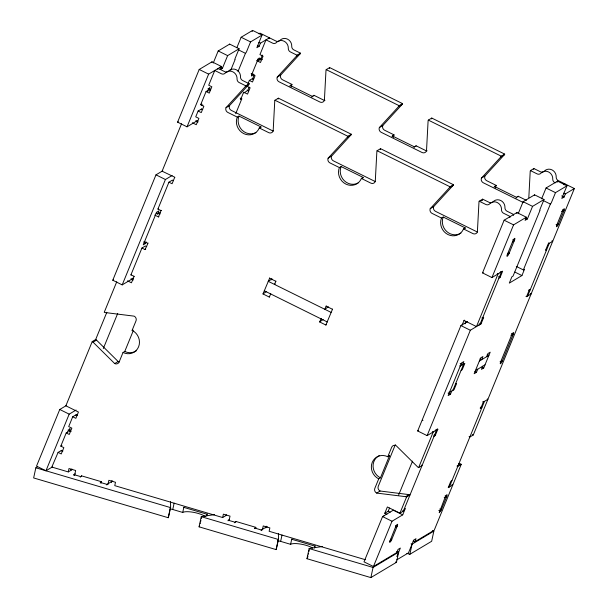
<?xml version="1.0" encoding="UTF-8"?>
<svg xmlns="http://www.w3.org/2000/svg" width="608" height="608" viewBox="0 0 608 608"><rect width="100%" height="100%" fill="white"/><g stroke="black" fill="none" stroke-linecap="round" stroke-linejoin="round"><path stroke-width="0.91" d="M528.816 197.653L530.199 171.562A3.58 3.321 59.1 0 1 530.442 170.59L533.877 168.538L540.512 171.813A3.587 3.329 59.1 0 0 544.335 171.167A7.174 6.658 59.1 0 1 551.996 169.883A7.174 6.658 59.1 0 1 556.191 177.034A3.587 3.329 59.1 0 0 558.296 180.606L574.355 188.541L473.282 434.971L469.847 437.023A3.587 3.329 59.1 0 1 469.095 436.536M37.438 466.838L35.842 467.795L33.645 477.941L168.234 517.72A3.587 0.95 12.2 0 0 168.416 517.476L170.612 507.33L170.529 501.638M62.913 451.022L61.537 450.346L58.094 452.398L51.817 467.058L68.271 471.914L69 468.532L75.643 470.493L74.548 475.57M68.271 471.914L71.714 469.862L71.896 469.011M73.629 475.198L75.126 473.754M80.271 477.158L81.556 475.844L101.483 481.734L101.202 482.995M81.419 476.474L81.556 475.844M100.198 483.048L101.483 481.734M106.833 485.009L106.978 484.378L112.206 481.255M107.935 484.538L108.855 480.312L115.497 482.273L114.76 485.655L222.65 517.537L226.092 515.485L226.275 514.634M111.378 482.486L111.743 480.791M112.571 481.589L112.708 480.951M168.234 517.72L170.422 507.566A3.587 0.95 12.2 0 0 170.612 507.33M205.405 516.61A12.563 3.321 12.2 0 0 193.61 512.346A12.563 3.321 12.2 0 0 182.727 512.438L172.763 509.496L174.131 503.15M182.727 512.438L183.821 507.368A12.563 3.321 12.2 0 1 184.232 507.163M278.403 533.52L278.494 539.212L276.298 549.358A3.587 0.95 12.2 0 1 276.108 549.594L199.059 526.824L201.256 516.678A3.587 0.95 12.2 0 1 201.719 516.526L214.495 514.634M199.66 526.042L199.523 526.672A3.587 0.95 12.2 0 0 199.059 526.824M200.214 523.503L200.351 522.865M200.625 521.596L200.898 520.326M201.309 518.426L201.719 516.526M206.705 515.926L207.07 514.239A12.563 3.321 12.2 0 0 207.381 514.003M222.65 517.537L223.379 514.155L230.022 516.116L229.11 520.349M228.008 520.82L229.505 519.369M234.65 522.781L235.934 521.466L255.854 527.349L255.58 528.618M235.798 522.097L235.934 521.466M254.57 528.671L255.854 527.349M261.212 530.632L261.349 530.001L266.654 526.832M262.36 529.948L263.234 525.935L269.868 527.896L269.139 531.278L365.4 559.725M265.802 527.896L266.167 526.201M266.95 527.204L267.087 526.574M276.108 549.594L278.304 539.448A3.587 0.95 12.2 0 0 278.494 539.212M312.672 548.059A12.563 3.321 12.2 0 0 300.854 544.114A12.563 3.321 12.2 0 0 290.609 544.32L280.645 541.378L282.013 535.032M290.609 544.32L291.703 539.243A12.563 3.321 12.2 0 1 292.114 539.045M396.667 551.547L398.673 552.14L396.477 562.294L370.865 577.6L306.941 558.706L309.13 548.56A3.587 0.95 12.2 0 1 309.601 548.401L322.377 546.516M307.678 557.285L307.952 556.016M308.362 554.116L308.499 553.478M308.91 551.578L309.183 550.308M309.464 549.039L309.601 548.401M314.541 548.021L314.952 546.113A12.563 3.321 12.2 0 0 315.263 545.885M370.865 577.6L373.061 567.454L398.673 552.14M406.851 553.409L409.86 554.298L412.057 544.145L433.854 531.126L432.47 530.716M433.854 531.126L431.657 541.272L409.86 554.298M514.148 241.042L514.558 240.023A2.69 0.57 -63.7 0 0 514.588 238.374A2.69 0.57 -63.7 0 0 512.848 241.042L507.27 254.646A2.69 0.57 -63.7 0 0 507.239 256.287A2.69 0.57 -63.7 0 0 508.98 253.62L509.42 252.563M77.52 415.416L76.144 414.732L72.702 416.792L68.712 426.596L71.858 428.146L69.244 434.462L66.204 432.957L60.808 446.135L63.848 447.64L61.241 453.956L58.094 452.398M75.894 415.348L76.144 414.732M66.637 405.369L59.759 409.48L36.526 466.123L45.957 470.782L52.387 466.944M132.316 278.198L132.901 278.494L122.2 284.886L112.769 280.227L155.982 174.846L162.746 170.81M197.083 122.003L197.729 120.422L187.028 126.821L177.597 122.155L199.204 69.472L212.01 61.818L221.441 66.477L220.149 69.639L222.437 68.271L227.628 55.624L239.096 48.769L229.664 44.11L218.196 50.958L213.256 63.012M119.396 361.866A3.587 3.329 59.1 0 1 118.15 361.517L96.505 340.108A3.595 3.336 59.1 0 0 95.661 339.53L92.218 341.59L65.862 405.81L78.44 412.026L75.848 418.342L72.702 416.792M116.744 281.793L104.257 312.238A3.587 3.329 59.1 0 0 105.207 312.55L134.155 316.152A3.587 3.329 59.1 0 1 136.002 320.872L132.111 330.349A12.563 11.658 59.1 0 1 138.578 346.856A12.563 11.658 59.1 0 1 123.036 352.48L119.145 361.965A3.587 3.329 59.1 0 1 114.707 363.576L93.062 342.167A3.595 3.336 59.1 0 0 92.218 341.59M181.549 123.774L162.1 171.19L174.891 177.278M95.312 340.374L106.841 312.276M211.69 62.609L212.01 61.818M45.957 470.782L69.183 414.147L76.068 410.035M122.2 284.886L165.414 179.512L172.11 175.514M187.028 126.821L208.635 74.13L221.441 66.477M192.356 122.778L196.285 124.716L198.877 118.393L195.738 116.842L198.109 111.044L201.256 112.602L203.847 106.278L200.678 104.705L206.074 91.534L207.799 90.508M134.269 276.336L130.91 274.907L141.93 248.041L145.373 245.982L146.741 246.666M161.492 210.345L161.059 210.604L157.92 209.046L168.94 182.18L172.383 180.12L173.561 180.705M67.64 432.341L67.99 431.49A2.69 0.57 -63.7 0 1 69.821 428.61A2.69 0.57 -63.7 0 1 69.707 430.464L69.358 431.315M207.495 91.329L207.83 90.524A2.69 0.57 -63.7 0 1 209.661 87.636A2.69 0.57 -63.7 0 1 209.547 89.498L208.886 91.109M156.051 213.226L157.624 214.001L158.916 210.839L156.621 212.207L143.222 244.88L145.517 243.504L146.171 241.923M103.307 348.544L117.709 313.424M201.256 109.714L201.552 108.992L202.73 109.569M217.816 69.342L218.196 68.423L224.823 71.698A3.587 3.329 59.1 0 0 228.654 71.052A7.174 6.658 59.1 0 1 236.307 69.768A7.174 6.658 59.1 0 1 240.502 76.912A3.587 3.329 59.1 0 0 242.607 80.484L249.234 83.767A3.58 3.321 59.1 0 1 248.733 84.603L229.444 105.67L226.001 107.722A3.587 3.329 59.1 0 0 227.848 112.442L237.28 117.101A12.563 11.658 59.1 0 0 243.747 133.608A12.563 11.658 59.1 0 0 259.289 127.976L261.007 126.95L239.005 116.075L237.28 117.101M132.255 280.075L132.901 278.494M159.266 214.214L159.912 212.633L157.624 214.001M127.528 280.843L131.457 282.788L134.049 276.465M141.93 248.041L145.069 249.592L148.094 243.01M154.736 215.08L158.468 216.927L161.059 210.604M168.94 182.18L172.087 183.73L174.678 177.407M229.421 44.703L229.664 44.11M269.048 38.73L269.428 37.81L260.444 43.176L259.145 46.337L256.85 47.705L262.04 35.059L252.609 30.4L241.14 37.255L237.249 46.74A1.794 0.38 -63.7 0 1 236.801 47.66M239.096 48.769L235.205 58.254A1.794 0.38 -63.7 0 0 235.129 59.493L230.744 70.194M252.122 31.586L252.609 30.4M238.024 71.432L245.457 53.322A1.794 0.38 -63.7 0 0 246.681 51.399L250.564 41.914L262.04 35.059M123.036 352.48L124.762 351.454L133.266 330.706M235.714 113.673L241.786 98.876L240.213 98.101M247.266 85.508L246.97 86.23L250.116 87.78L247.524 94.103L243.588 92.165M248.011 83.691L249.348 80.431L252.791 78.379L253.772 78.865M251.94 74.108L257.344 60.937M249.166 87.202L247.821 90.493L243.23 93.237L240.639 99.56L241.786 98.876M252.343 79.466L254.235 74.852M260.308 60.032L262.337 55.092M269.709 296.795L269.283 297.054L262.99 293.945L269.694 278.008M266.6 291.49L262.99 293.945M271.381 279.832L271.784 278.844M269.283 297.054L270.796 293.763M275.979 281.116L274.466 284.407L275.112 284.02M326.298 324.763L325.865 325.022L319.58 321.913L321.305 318.501M326.276 305.984L324.763 309.267L328.366 306.82M323.182 319.466L319.58 321.913M325.865 325.022L332.561 309.084M388.694 455.346A12.563 11.658 59.1 0 1 389.508 455.711L380.433 477.842L378.716 478.876L374.824 488.353A3.587 3.329 59.1 0 0 376.671 493.073L405.62 496.675A3.587 3.329 59.1 0 1 406.577 496.987L410.012 494.927A3.587 3.329 59.1 0 0 409.062 494.616L380.114 491.013L376.671 493.073M378.716 478.876A12.563 11.658 59.1 0 1 372.248 462.369A12.563 11.658 59.1 0 1 387.79 456.745L391.681 447.26A3.587 3.329 59.1 0 1 396.12 445.649L417.764 467.058A3.595 3.336 59.1 0 0 418.608 467.636L422.051 465.584A3.595 3.336 59.1 0 1 421.306 465.09M404.16 509.208L405.308 508.524L402.716 514.847L393.285 510.188L382.576 516.58L364.01 561.853L373.441 566.519L396.766 552.581L398.058 549.419L400.353 548.051L396.849 556.586M437.236 428.936L437.828 429.225L427.12 435.624L417.688 430.966L460.91 325.584L467.605 321.586M498.917 278.168L500.065 277.484L502.656 271.16L491.948 277.56L482.516 272.893L504.131 220.202L516.937 212.549L526.368 217.216L525.069 220.377L527.364 219.002L532.555 206.363L544.023 199.508L534.592 194.841L523.123 201.696L518.176 213.75M386.924 514.353L384.765 513.289L387.357 506.966L399.935 513.182L403.37 511.123L436.681 429.909L435.898 429.522M422.773 420.614L422.932 420.219M461.776 325.508L464.314 320.12M384.765 513.289L388.208 511.229L389.5 508.068M465.059 323.851L466.032 321.48M509.869 217.474L510.249 216.547L503.614 213.271A3.587 3.329 59.1 0 1 501.516 209.699A7.174 6.658 59.1 0 0 497.321 202.555A7.174 6.658 59.1 0 0 489.66 203.84A3.587 3.329 59.1 0 1 485.83 204.478L479.203 201.202A3.587 3.329 59.1 0 0 478.967 202.175L477.386 231.99A3.587 3.329 59.1 0 1 472.94 233.601L463.516 228.935A12.563 11.658 59.1 0 1 447.974 234.559A12.563 11.658 59.1 0 1 441.507 218.059L432.075 213.393A3.587 3.329 59.1 0 1 430.228 208.681L449.517 187.621A3.587 3.329 59.1 0 0 450.019 186.778L453.462 184.726L380.532 148.671L377.089 150.723A3.587 3.329 59.1 0 0 376.854 151.696L375.273 181.511A3.587 3.329 59.1 0 1 370.827 183.122L361.403 178.456A12.563 11.658 59.1 0 1 345.861 184.087A12.563 11.658 59.1 0 1 339.393 167.58L329.962 162.921A3.587 3.329 59.1 0 1 328.115 158.202L347.404 137.142A3.587 3.329 59.1 0 0 347.905 136.298L351.348 134.246L278.418 98.192L274.976 100.244A3.587 3.329 59.1 0 0 274.74 101.217L273.159 131.032A3.587 3.329 59.1 0 1 268.721 132.643L259.289 127.976M398.643 494.996L412.528 461.145M513.312 215.414L513.684 214.495L507.057 211.219A3.587 3.329 59.1 0 1 504.959 207.647A7.174 6.658 59.1 0 0 500.756 200.496A7.174 6.658 59.1 0 0 493.103 201.78A3.587 3.329 59.1 0 1 489.273 202.426L482.646 199.15L479.203 201.202M516.618 213.34L516.937 212.549M373.441 566.519L392.008 521.246L402.716 514.847M427.12 435.624L470.341 330.243L481.05 323.851L483.641 317.528L483.048 317.232M491.948 277.56L513.562 224.869L526.368 217.216M399.935 513.182L406.577 496.987M418.608 467.636L433.238 431.969L432.455 431.581M512.422 242.068L512.757 241.262L514.474 240.228L512.901 239.453M460.188 363.569L462.544 364.739L463.843 361.578L461.548 362.946L448.149 395.61L450.444 394.242L451.744 391.081M507.695 253.589L507.353 254.433L509.071 253.407L514.474 240.228M433.496 435.944L434.089 436.232L435.237 435.548L437.828 429.225M534.348 195.434L534.592 194.841M574.355 188.541L565.364 193.914L564.072 197.076L561.777 198.444L566.96 185.797L557.536 181.138L546.06 187.994L542.176 197.471A1.794 0.38 -63.7 0 1 541.454 198.831M544.023 199.508L540.132 208.992A1.794 0.38 -63.7 0 0 540.056 210.231L513.046 276.093L511.898 276.777L509.306 283.1L521.922 275.561L524.514 269.238L523.366 269.922L516.298 266.426M480.069 358.918L481.635 359.693L482.934 356.531L480.639 357.899L474.156 373.707L476.452 372.339L477.751 369.178M557.05 182.324L557.536 181.138M482.722 366.206L481.422 369.368L483.717 368L490.2 352.192L487.905 353.56L486.605 356.721M523.366 269.922L550.384 204.06A1.794 0.38 -63.7 0 0 551.6 202.137L555.492 192.652L566.96 185.797M413.159 541.067L414.732 541.842L416.032 538.68L413.736 540.056L408.485 552.854L396.674 559.915M564.543 184.802L564.923 183.882L563.548 184.703M480.145 408.074L480.73 408.363L483.33 402.04L487.912 399.296L487.327 399.008M525.958 296.37L526.543 296.666L529.142 290.343L530.282 289.651L529.697 289.362M484.477 401.356L449.358 486.978L448.575 486.59M527.691 295.974L549.305 243.291L548.515 242.896M558.585 223.82L563.988 210.649A2.69 0.57 -63.7 0 0 564.102 208.787A2.69 0.57 -63.7 0 0 562.271 211.675L556.867 224.846A2.69 0.57 -63.7 0 0 556.753 226.7A2.69 0.57 -63.7 0 0 558.585 223.82L556.867 224.846L556.077 224.458M458.485 463.782L460.294 464.003A3.587 3.329 59.1 0 1 461.252 464.314L434.234 530.191L414.732 541.842M258.734 60.716L259.061 59.911M383.412 516.61L383.937 515.918M61.142 451.258L61.537 450.346M226.001 107.722L245.29 86.663A3.58 3.321 59.1 0 0 245.792 85.819L249.234 83.767M523.328 202.563L483.314 182.78A3.587 3.329 59.1 0 1 481.468 178.068L484.91 176.016L504.192 154.949A3.587 3.329 59.1 0 0 504.701 154.113L431.764 118.058L428.328 120.11A3.587 3.329 59.1 0 0 428.085 121.083L426.504 150.898A3.587 3.329 59.1 0 1 422.066 152.509L381.201 132.308A3.587 3.329 59.1 0 1 379.354 127.589L382.797 125.537L402.078 104.47A3.587 3.329 59.1 0 0 402.587 103.634L329.65 67.579L326.215 69.631A3.587 3.329 59.1 0 0 325.972 70.604L324.391 100.419A3.587 3.329 59.1 0 1 319.952 102.03L279.087 81.829A3.587 3.329 59.1 0 1 277.24 77.11L296.529 56.05A3.587 3.329 59.1 0 0 297.031 55.206L300.474 53.154L293.839 49.879A3.587 3.329 59.1 0 1 291.741 46.299A7.174 6.658 59.1 0 0 287.546 39.155A7.174 6.658 59.1 0 0 279.885 40.44A3.587 3.329 59.1 0 1 276.055 41.086L259.996 33.144L258.871 33.812M277.24 77.11L280.683 75.058L299.972 53.99A3.587 3.329 59.1 0 0 300.474 53.154M328.115 158.202L331.558 156.15L350.846 135.082A3.587 3.329 59.1 0 0 351.348 134.246M379.354 127.589L398.643 106.529A3.587 3.329 59.1 0 0 399.144 105.686L402.587 103.634M430.228 208.681L433.671 206.621L452.96 185.562A3.587 3.329 59.1 0 0 453.462 184.726M481.468 178.068L500.756 157.008A3.587 3.329 59.1 0 0 501.258 156.165L504.701 154.113M499.981 272.756L501.319 271.958M478.367 325.447L479.712 324.649M435.153 430.829L436.491 430.023M200.678 104.705L201.826 104.021M177.597 122.155L178.266 121.76M198.109 111.044L201.552 108.992M245.29 86.663L248.733 84.603M296.529 56.05L299.972 53.99M289.932 86.283A12.563 11.658 59.1 0 1 290.236 85.462L291.962 84.436L282.53 79.77A3.587 3.329 59.1 0 1 280.683 75.058M311.881 97.128A12.563 11.658 59.1 0 0 312.246 96.338L313.964 95.312L323.395 99.97A3.587 3.329 59.1 0 0 324.984 100.335M157.92 209.046L158.346 208.795M158.468 216.927L158.901 216.668M145.069 249.592L145.715 249.204M347.404 137.142L350.846 135.082M398.643 106.529L402.078 104.47M112.769 280.227L113.438 279.824M130.91 274.907L131.556 274.527M339.393 167.58L341.118 166.554L363.12 177.43A12.563 11.658 59.1 0 1 362.763 178.22M392.046 136.762A12.563 11.658 59.1 0 1 392.35 135.941L394.068 134.908L384.644 130.249A3.587 3.329 59.1 0 1 382.797 125.537M361.403 178.456L363.12 177.43M413.995 147.607A12.563 11.658 59.1 0 0 414.352 146.817L416.077 145.791L425.509 150.45A3.587 3.329 59.1 0 0 427.097 150.814M93.062 342.167L96.505 340.108M132.111 330.349L132.863 329.901M114.707 363.576L118.15 361.517M272.004 279.011L268.181 281.299L331.048 312.375M449.517 187.621L452.96 185.562M500.756 157.008L504.192 154.949M66.204 432.957L67.921 431.931M441.507 218.059L443.232 217.033L465.234 227.909A12.563 11.658 59.1 0 1 464.877 228.699M494.16 187.241A12.563 11.658 59.1 0 1 494.464 186.42L496.181 185.387L486.757 180.728A3.587 3.329 59.1 0 1 484.91 176.016M60.808 446.135L61.955 445.451M481.027 200.936L482.402 200.116M463.516 228.935L465.234 227.909M516.108 198.086A12.563 11.658 59.1 0 0 516.466 197.296L518.191 196.27L526.444 200.344M482.516 272.893L483.193 272.498M546.706 249.614L545.558 250.298L548.158 243.975L552.74 241.232L551.958 240.844M483.641 317.528L482.494 318.212L481.901 317.923M526.543 296.666L531.134 293.922L530.541 293.634M461.1 370.371L462.247 369.687L464.839 363.364L460.248 366.107L459.663 365.818M479.355 361.061L488.908 355.346L487.236 354.517M475.464 370.546L485.024 364.83M455.483 384.074L456.631 383.39L454.032 389.713L449.449 392.449L448.856 392.16M417.688 430.966L418.357 430.563M387.79 456.745L389.508 455.711M480.73 408.363L481.878 407.679L480.7 407.094M405.62 496.675L409.062 494.616M457.543 465.652L460.294 464.003M461.252 464.314L457.809 466.374A3.587 3.329 59.1 0 0 456.98 466.085M451.949 480.654L450.802 481.338L448.21 487.662L452.8 484.918L452.01 484.53M395.428 527.326L397.146 526.3L395.572 525.517M390.024 540.497L391.75 539.471L390.959 539.083M268.865 38.144L269.428 37.81M411.054 543.848L412.057 544.145M395.474 561.997L396.477 562.294M70.68 469.558L71.714 469.862M73.766 474.567L80.408 476.528M100.335 482.418L106.978 484.378M228.144 520.19L234.787 522.15M254.714 528.04L261.349 530.001M183.821 507.368L207.07 514.239M291.703 539.243L314.952 546.113M35.842 467.795L170.422 507.566M201.256 516.678L278.304 539.448M309.13 548.56L373.061 567.454M297.031 55.206L290.396 51.931A3.587 3.329 59.1 0 1 288.298 48.359A7.174 6.658 59.1 0 0 284.103 41.215A7.174 6.658 59.1 0 0 276.442 42.499A3.587 3.329 59.1 0 1 272.62 43.138L265.985 39.862L259.935 54.614L263.082 56.172L260.49 62.495L256.553 60.549M326.215 69.631L399.144 105.686M428.328 120.11L501.258 156.165M530.442 170.59L537.069 173.873A3.587 3.329 59.1 0 0 540.9 173.227A7.174 6.658 59.1 0 1 548.553 171.942A7.174 6.658 59.1 0 1 552.756 179.086A3.587 3.329 59.1 0 0 554.853 182.658L555.264 182.864M258.871 42.4L260.444 43.176M563.798 193.131L565.364 193.914M241.14 37.255L250.564 41.914M546.06 187.994L555.492 192.652M257.572 45.562L259.145 46.337M561.716 195.905L564.072 197.076M262.337 59.652L260.756 58.87L259.031 59.896L257.465 59.12M562.423 209.874L563.988 210.649L562.271 211.675L561.48 211.288M238.382 49.826L245.457 53.322M543.309 200.564L550.384 204.06M290.236 85.462L312.246 96.338M392.35 135.941L414.352 146.817M494.464 186.42L516.466 197.296M218.196 50.958L227.628 55.624M523.123 201.696L532.555 206.363M251.157 73.72L255.086 75.666L252.487 81.989L249.348 80.431M220.081 67.1L222.437 68.271M525.791 218.226L527.364 219.002M245.792 85.819L239.164 82.544A3.587 3.329 59.1 0 1 237.067 78.972A7.174 6.658 59.1 0 0 232.864 71.828A7.174 6.658 59.1 0 0 225.211 73.112A3.587 3.329 59.1 0 1 221.38 73.75L214.753 70.475L208.704 85.226L211.842 86.784L209.251 93.108L206.074 91.534M274.976 100.244L347.905 136.298M377.089 150.723L450.019 186.778M247.03 90.106L248.604 90.881M199.204 69.472L208.635 74.13M504.131 220.202L513.562 224.869M207.974 88.715L210.338 89.885M508.288 253.012L509.071 253.407M514.854 272.065L521.922 275.561M195.799 120.718L198.155 121.889M500.726 271.457L501.509 271.844L479.902 324.535L479.112 324.148M497.283 273.509L498.066 273.904L476.459 326.587L463.881 320.378M528.55 290.046L529.142 290.343M498.492 276.708L500.065 277.484M511.434 333.594L513.205 334.468L502.398 360.81A2.69 0.57 -63.7 0 1 500.566 363.698A2.69 0.57 -63.7 0 1 500.68 361.836L511.488 335.494A2.69 0.57 -63.7 0 1 513.319 332.606A2.69 0.57 -63.7 0 1 513.205 334.468L511.488 335.494L510.895 335.206M479.872 323.266L481.05 323.851M155.982 174.846L165.414 179.512M460.91 325.584L470.341 330.243M501.813 360.521L502.398 360.81L500.68 361.836L500.095 361.547M482.144 367.224L483.717 368M158.179 213.02L160.14 213.993M463.106 363.759L463.691 364.048L452.884 390.397L452.299 390.1M474.878 371.564L476.452 372.339M269.473 278.137L275.766 281.246M326.063 306.105L332.348 309.214M264.29 290.784L327.34 321.997M482.737 401.751L483.33 402.04M143.929 241.422L147.668 243.268M143.944 242.729L145.517 243.504M448.088 393.08L450.444 394.242M130.971 278.791L133.327 279.954M434.059 434.971L435.237 435.548M445.132 495.839L446.705 496.614L440.998 510.515L439.219 512.726L444.988 497.64A2.69 0.585 -63.6 0 1 446.812 494.76A2.69 0.585 -63.6 0 1 446.72 496.607L444.988 497.64L444.197 497.253M439.728 509.01L441.302 509.785L439.584 510.811L438.794 510.424M402.587 510.735L403.37 511.123M388.208 511.229L390.169 512.202M382.576 516.58L392.008 521.246M59.759 409.48L69.183 414.147M67.974 430.076L71.113 431.627M276.29 548.842L276.298 549.358M168.393 515.926L168.416 517.476M170.08 509.002A3.587 0.95 12.2 0 1 172.763 509.496M306.941 558.706A3.587 0.95 12.2 0 1 307.405 558.554M277.643 540.869A3.587 0.95 12.2 0 1 280.645 541.378M533.657 169.381A3.58 3.321 59.1 0 1 533.877 168.538M495.459 187.925A12.563 11.658 59.1 0 1 496.181 185.387M518.191 196.27A12.563 11.658 59.1 0 1 517.826 197.06M431.543 118.902A3.587 3.329 59.1 0 1 431.764 118.058M393.346 137.446A12.563 11.658 59.1 0 1 394.068 134.908M416.077 145.791A12.563 11.658 59.1 0 1 415.712 146.581M329.43 68.423A3.587 3.329 59.1 0 1 329.65 67.579M291.232 86.967A12.563 11.658 59.1 0 1 291.962 84.436M313.964 95.312A12.563 11.658 59.1 0 1 313.599 96.102M253.285 74.032A2.69 0.623 -63.1 0 1 251.682 76.015A2.69 0.623 -63.1 0 1 251.856 74.161M257.435 60.884A2.69 0.517 -64.3 0 1 259.198 58.034A2.69 0.517 -64.3 0 1 258.978 59.956M473.282 434.971A3.587 3.329 59.1 0 1 472.492 434.431M202.821 105.055A2.69 0.57 -63.7 0 1 202.031 104.91M395.413 444.653A3.587 3.329 59.1 0 0 395.124 445.2L378.267 486.301A3.587 3.329 59.1 0 0 380.114 491.013M380.433 477.842A12.563 11.658 59.1 0 1 373.084 466.549A12.563 11.658 59.1 0 1 379.422 455.521M136.321 350.793A12.563 11.658 59.1 0 1 124.762 351.454M477.63 231.891A3.587 3.329 59.1 0 1 476.383 231.542L435.518 211.341A3.587 3.329 59.1 0 1 433.671 206.621M380.304 149.515A3.587 3.329 59.1 0 1 380.532 148.671M375.516 181.412A3.587 3.329 59.1 0 1 374.27 181.062L333.404 160.862A3.587 3.329 59.1 0 1 331.558 156.15M278.19 99.036A3.587 3.329 59.1 0 1 278.418 98.192M273.41 130.933A3.587 3.329 59.1 0 1 272.156 130.583L231.291 110.382A3.587 3.329 59.1 0 1 229.444 105.67M482.418 199.994A3.587 3.329 59.1 0 1 482.646 199.15M255.938 132.582A12.563 11.658 59.1 0 1 242.159 130.226A12.563 11.658 59.1 0 1 239.005 116.075M261.007 126.95A12.563 11.658 59.1 0 1 260.65 127.741M460.902 233.107A12.563 11.658 59.1 0 1 446.713 231.496A12.563 11.658 59.1 0 1 443.232 217.033M358.051 183.061A12.563 11.658 59.1 0 1 344.272 180.705A12.563 11.658 59.1 0 1 341.118 166.554M389.584 541.941C390.146 543.043 391.37 540.352 391.628 539.76L397.191 526.201A2.69 0.57 -63.7 0 0 397.305 524.339A2.69 0.57 -63.7 0 0 395.474 527.227L389.584 541.941"/></g></svg>
